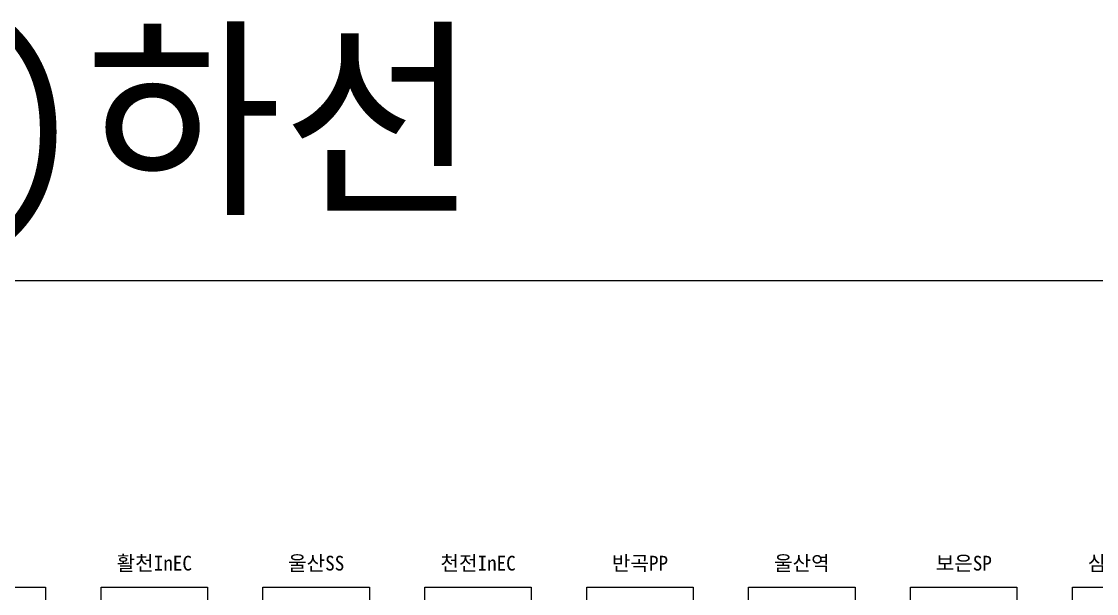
# Model space of a CAD drawing. Extents: x 11696 to 12866, y -1080 to -251.
# Drawn here: x 12357.1 to 12647.9, y -406.2 to -251.3 of the extents above; entities that cross this region are included whole.
import ezdxf
from ezdxf.enums import TextEntityAlignment as Align

# ---------------------------------------------------------------- set-up
doc = ezdxf.new("R2010")
doc.units = 0
doc.header["$LTSCALE"] = 10
doc.header["$MEASUREMENT"] = 0
for name, color, linetype in [('TN-TABL', 3, 'Continuous'), ('TN-TEXT', 3, 'Continuous'), ('TT-TEXT', 2, 'Continuous'), ('TX-PAPR', 2, 'Continuous')]:
    doc.layers.add(name, color=color, linetype=linetype)
doc.styles.get("Standard").update_dxf_attribs({"font": 'GulimChe.ttf'})

msp = doc.modelspace()

# ---------------------------------------------------------------- linework, layer by layer
at = {"layer": 'TN-TABL'}
for points in [[(12334.78, -404.45), (12363.58, -404.45), (12363.58, -703.25), (12334.78, -703.25)], [(12378.58, -404.45), (12407.38, -404.45), (12407.38, -703.25), (12378.58, -703.25)], [(12422.38, -404.45), (12451.18, -404.45), (12451.18, -703.25), (12422.38, -703.25)], [(12466.18, -404.45), (12494.98, -404.45), (12494.98, -703.25), (12466.18, -703.25)], [(12509.98, -404.45), (12538.78, -404.45), (12538.78, -703.25), (12509.98, -703.25)], [(12553.78, -404.45), (12582.58, -404.45), (12582.58, -703.25), (12553.78, -703.25)], [(12597.58, -404.45), (12626.38, -404.45), (12626.38, -703.25), (12597.58, -703.25)], [(12641.38, -404.45), (12670.18, -404.45), (12670.18, -703.25), (12641.38, -703.25)]]:
    msp.add_lwpolyline(points, close=True, dxfattribs=at)
at = {"layer": 'TX-PAPR'}
msp.add_lwpolyline([(12866.23, -1079.94), (11696.11, -1079.94), (11696.11, -321.42), (12866.23, -321.42)], close=True, dxfattribs=at)

# ---------------------------------------------------------------- texts
at = {"layer": 'TN-TEXT'}
for s, p in [('활천InEC', (12392.98, -399.97)), ('울산SS', (12436.78, -399.97)), ('천전InEC', (12480.58, -399.97)), ('반곡PP', (12524.38, -399.97)), ('울산역', (12568.18, -399.97)), ('삼동InEC', (12655.78, -399.97)), ('보은SP', (12611.98, -399.97))]:
    msp.add_text(s, height=4, dxfattribs=at).set_placement(p, align=Align.CENTER)
at = {"layer": 'TT-TEXT'}
msp.add_text('(동대구~부산)하선', height=42.42, dxfattribs=at).set_placement((12253.31, -280.89), align=Align.MIDDLE)

doc.saveas('drawing.dxf')
